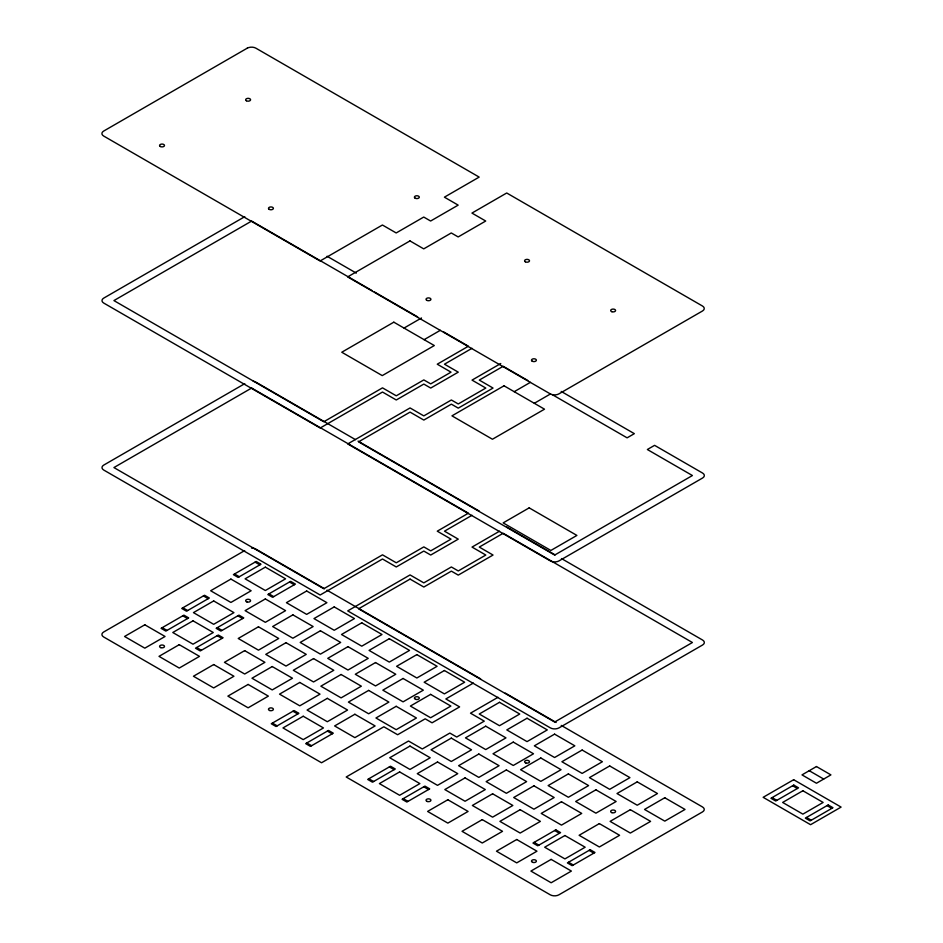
<?xml version="1.0" encoding="UTF-8"?>
<svg xmlns="http://www.w3.org/2000/svg" width="943" height="943" viewBox="0 0 943 943"><rect width="100%" height="100%" fill="white"/><g stroke="black" fill="none" stroke-linecap="round" stroke-linejoin="round"><path stroke-width="1.41" d="M273.729 596.613L272.574 597.284L267.8 594.526L290.644 581.336L295.418 584.094L273.729 596.613L268.955 593.854M244.767 216.678L103.789 298.082A6.13 3.536 0 0 0 103.789 303.092L320.172 428.016L382.504 392.04L396.272 399.985L423.82 384.084L430.715 388.056L458.263 372.155L444.483 364.198L472.007 348.309M244.767 383.66L103.789 465.064A6.13 3.536 0 0 0 103.789 470.074L320.172 594.998L382.504 559.01L396.272 566.967L423.82 551.066L430.715 555.038L458.263 539.137L444.483 531.18L472.007 515.291M404.017 328.07L421.497 317.98M424.114 339.669L440.346 330.298M500.768 363.515L472.03 380.112L485.81 388.056L458.263 403.958L451.367 399.985L423.82 415.887L410.052 407.942L347.719 443.929L550.335 560.896A6.13 3.536 0 0 0 559.01 560.896L702.535 478.042A6.13 3.536 0 0 0 702.535 473.032L654.583 445.344L647.358 449.516L692.41 475.531L554.673 555.062L358.564 441.831L410.052 412.115L423.82 420.071L451.367 404.158L458.263 408.142L493.036 388.056L479.292 380.088L503.197 366.285L527.809 380.5M514.218 391.687L530.438 382.316M244.685 550.594L103.706 631.987A6.13 3.536 0 0 0 103.706 636.996L321.539 762.769L383.86 726.782L397.64 734.738L425.187 718.825L432.071 722.81L459.618 706.896L445.85 698.952L473.374 683.062M534.316 403.286L550.535 393.926M259.844 564.881L260.999 564.22L256.225 561.462L233.381 574.652L238.155 577.411L259.844 564.881L255.07 562.134M187.657 610.534L186.502 611.205L181.728 608.447L204.572 595.257L209.346 598.015L187.657 610.534L182.883 607.787M187.527 618.561L188.683 617.901L183.92 615.142L161.064 628.333L165.838 631.091L187.527 618.561L182.753 615.814M222.077 630.407L220.921 631.079L216.147 628.321L238.992 615.131L243.766 617.889L222.077 630.407L217.303 627.649M221.947 638.435L223.102 637.763L218.328 635.016L195.484 648.206L200.258 650.953L221.947 638.435L217.173 635.676M499.554 531.192L472.03 547.081L485.81 555.038L458.263 570.939L451.367 566.967L423.82 582.868L410.052 574.924L347.719 610.899L550.335 727.878A6.13 3.536 0 0 0 559.01 727.878L702.535 645.024A6.13 3.536 0 0 0 702.535 640.014L561.462 558.562M297.729 713.992L298.884 713.321L294.11 710.562L271.266 723.752L276.04 726.511L297.729 713.992L292.955 711.234M332.136 733.866L333.303 733.194L328.529 730.436L305.673 743.626L310.447 746.385L332.136 733.866L327.374 731.108M498.022 697.29L470.498 713.179L484.278 721.136L456.73 737.037L449.846 733.065L422.299 748.966L408.519 741.021L346.199 776.997L550.252 894.813A6.13 3.536 0 0 0 558.928 894.813L702.452 811.947A6.13 3.536 0 0 0 702.452 806.937L561.25 725.415M394.139 769.653L395.294 768.993L390.532 766.235L367.676 779.425L372.45 782.183L394.139 769.653L389.365 766.907M428.558 789.527L429.713 788.855L424.939 786.108L402.095 799.299L406.869 802.045L428.558 789.527L423.784 786.768M327.08 256.26L356.289 273.116M561.215 391.439L634.344 433.662L627.107 437.835L552.244 394.61M372.002 290.55L251.651 221.063L113.914 300.581L323.791 421.757L382.504 387.856L396.272 395.812L423.82 379.911L430.715 383.884L451.025 372.155L437.257 364.198L468.412 346.211L443.493 331.818M374.536 292.012L417.608 316.872M355.499 439.65L255.989 382.198A6.13 3.536 0 0 0 253.243 381.278M358.057 441.124L479.268 511.106M506.815 527.007L555.109 554.885M809.235 770.714L823.699 779.059M792.615 785.743L797.389 788.501M827.035 805.617L831.809 808.375M772.081 797.601L776.855 800.359M806.501 817.475L811.275 820.221M324.463 588.715L255.907 549.132A6.13 3.536 0 0 0 251.569 548.095M326.997 590.177L480.624 678.866M505.283 693.105L556.158 722.479M289.489 581.996L294.263 584.754M234.536 573.981L239.31 576.739M203.417 595.929L208.191 598.687M237.836 615.803L242.61 618.549M554.649 830.524L559.423 833.282M589.069 850.386L593.842 853.144M162.22 627.661L166.994 630.419M196.639 647.535L201.413 650.293M534.127 842.37L538.889 845.128M568.535 862.244L573.309 865.002M272.421 723.092L277.195 725.851M306.829 742.966L311.603 745.713M368.831 778.753L373.605 781.511M403.25 798.627L408.024 801.385M247.231 48.187L103.706 131.053A6.13 3.536 0 0 0 103.706 136.063L320.09 260.987L382.422 225.012L396.19 232.956L423.737 217.055L430.621 221.027L458.168 205.126L444.401 197.17L479.174 177.095L255.907 48.187A6.13 3.536 0 0 0 247.231 48.187M409.969 240.913L347.637 276.9L550.252 393.868A6.13 3.536 0 0 0 558.928 393.868L702.452 311.013A6.13 3.536 0 0 0 702.452 306.004L506.721 192.997L471.948 213.083L485.716 221.027L458.168 236.941L451.284 232.956L423.737 248.869L409.969 240.913M251.651 388.044L113.914 467.563L323.791 588.738L382.504 554.838L396.272 562.794L423.82 546.893L430.715 550.865L451.025 539.137L437.257 531.18L468.412 513.192L251.651 388.044M393.82 322.176L341.767 352.234L382.257 375.609L434.31 345.551L393.82 322.176M504.022 385.805L451.956 415.851L492.446 439.238L544.512 409.179L504.022 385.805M144.821 624.796L124.57 636.478L144.821 648.171L165.06 636.478L144.821 624.796M230.905 579.073L210.654 590.754L230.905 602.447L251.156 590.754L230.905 579.073M265.337 567.144L245.097 578.825L265.337 590.518L285.588 578.825L265.337 567.144M213.684 600.939L193.445 612.62L213.684 624.313L233.935 612.632L213.684 600.939M193.02 620.824L172.781 632.505L193.02 644.199L213.271 632.505L193.02 620.824M179.253 644.67L159.002 656.363L179.253 668.057L199.492 656.363L179.253 644.67M265.337 598.946L245.097 610.64L265.337 622.321L285.588 610.64L265.337 598.946M306.664 590.99L286.413 602.683L306.664 614.376L326.903 602.683L306.664 590.99M258.453 626.789L238.214 638.47L258.453 650.163L278.704 638.47L258.453 626.789M292.884 614.86L272.645 626.541L292.884 638.234L313.135 626.541L292.884 614.86M213.684 664.556L193.445 676.249L213.684 687.93L233.935 676.249L213.684 664.556M244.673 650.635L224.434 662.328L244.685 674.021L264.924 662.328L244.673 650.635M334.211 606.903L313.96 618.584L334.211 630.278L354.45 618.584L334.211 606.903M286 642.69L265.761 654.371L286 666.064L306.251 654.371L286 642.69M529.176 507.864L503.149 522.894L550.865 550.453L576.904 535.424L529.176 507.864M320.431 630.761L300.192 642.442L320.431 654.136L340.682 642.442L320.431 630.761M410.052 579.096L358.564 608.813L554.673 722.032L692.41 642.513L503.197 533.266L479.292 547.07L493.036 555.038L458.263 575.112L451.367 571.14L423.82 587.041L410.052 579.096M272.221 666.548L251.981 678.229L272.232 689.922L292.471 678.229L272.221 666.548M248.127 684.441L227.876 696.123L248.115 707.816L268.366 696.123L248.127 684.441M361.758 622.804L341.507 634.498L361.758 646.179L381.998 634.498L361.758 622.804M313.548 658.591L293.308 670.284L313.548 681.966L333.798 670.284L313.548 658.591M347.979 646.662L327.74 658.355L347.979 670.037L368.23 658.355L347.979 646.662M299.768 682.449L279.529 694.142L299.78 705.824L320.019 694.142L299.768 682.449M389.306 638.706L369.055 650.399L389.306 662.092L409.545 650.399L389.306 638.706M341.095 674.493L320.856 686.186L341.095 697.879L361.346 686.186L341.095 674.493M375.526 662.564L355.287 674.257L375.526 685.938L395.777 674.257L375.526 662.564M327.327 698.35L307.076 710.044L327.327 721.725L347.566 710.044L327.327 698.35M303.222 716.244L282.971 727.937L303.222 739.618L323.461 727.937L303.222 716.244M416.853 654.619L396.602 666.3L416.853 677.993L437.104 666.3L416.853 654.619M368.642 690.406L348.403 702.087L368.642 713.78L388.893 702.087L368.642 690.406M403.074 678.477L382.834 690.158L403.074 701.851L423.324 690.158L403.074 678.477M354.874 714.264L334.624 725.945L354.874 737.638L375.114 725.945L354.874 714.264M444.401 670.52L424.161 682.213L444.401 693.895L464.651 682.213L444.401 670.52M396.19 706.307L375.951 717.988L396.19 729.682L416.441 718L396.19 706.307M430.621 694.378L410.382 706.059L430.621 717.753L450.872 706.059L430.621 694.378M409.969 746.066L389.718 757.759L409.969 769.441L430.208 757.759L409.969 746.066M499.495 702.323L479.256 714.016L499.495 725.709L519.746 714.016L499.495 702.323M451.284 738.11L431.045 749.803L451.284 761.496L471.535 749.803L451.284 738.11M399.632 771.916L379.392 783.598L399.632 795.291L419.883 783.598L399.632 771.916M485.716 726.181L465.477 737.874L485.728 749.567L505.967 737.874L485.716 726.181M437.517 761.968L417.266 773.661L437.517 785.354L457.756 773.661L437.517 761.968M527.043 718.236L506.804 729.917L527.043 741.611L547.294 729.917L527.043 718.236M478.832 754.023L458.593 765.704L478.832 777.397L499.083 765.704L478.832 754.023M513.263 742.094L493.024 753.775L513.275 765.468L533.514 753.775L513.263 742.094M465.064 777.881L444.813 789.562L465.064 801.255L485.303 789.562L465.064 777.881M554.59 734.137L534.351 745.83L554.59 757.512L574.841 745.83L554.59 734.137M447.842 799.747L427.603 811.428L447.842 823.121L468.093 811.44L447.842 799.747M506.379 769.924L486.14 781.617L506.379 793.299L526.63 781.617L506.379 769.924M540.822 757.995L520.571 769.688L540.822 781.37L561.061 769.688L540.822 757.995M492.611 793.782L472.36 805.463L492.611 817.157L512.851 805.475L492.611 793.782M582.137 750.039L561.898 761.732L582.137 773.413L602.388 761.732L582.137 750.039M533.927 785.825L513.687 797.519L533.927 809.2L554.178 797.519L533.927 785.825M482.274 819.62L462.035 831.313L482.274 843.007L502.525 831.313L482.274 819.62M568.37 773.897L548.119 785.59L568.37 797.271L588.609 785.59L568.37 773.897M520.159 809.683L499.908 821.377L520.159 833.058L540.398 821.377L520.159 809.683M609.685 765.952L589.446 777.633L609.685 789.326L629.936 777.633L609.685 765.952M561.474 801.739L541.235 813.42L561.486 825.113L581.725 813.42L561.474 801.739M595.917 789.81L575.666 801.491L595.917 813.184L616.156 801.491L595.917 789.81M516.717 839.506L496.466 851.199L516.717 862.88L536.956 851.199L516.717 839.506M637.232 781.853L616.993 793.534L637.232 805.228L657.483 793.534L637.232 781.853M555.816 829.852L532.96 843.042L537.734 845.8L560.59 832.61L555.816 829.852M564.916 835.533L544.677 847.215L564.916 858.908L585.167 847.215L564.916 835.533M599.359 823.604L579.108 835.286L599.359 846.979L619.598 835.286L599.359 823.604M630.348 809.683L610.109 821.377L630.348 833.058L650.599 821.377L630.348 809.683M551.148 859.391L530.909 871.073L551.148 882.766L571.387 871.073L551.148 859.391M664.78 797.754L644.54 809.448L664.78 821.129L685.031 809.448L664.78 797.754M590.224 849.726L567.38 862.916L572.153 865.674L594.998 852.484L590.224 849.726M793.664 779.708L763.146 797.318L810.579 824.701L841.097 807.09L793.664 779.708M816.461 766.541L801.998 774.887L816.461 783.244L830.924 774.887L816.461 766.541M793.77 785.083L770.926 798.273L775.7 801.02L798.544 787.829L793.77 785.083M802.882 790.753L782.643 802.446L802.882 814.127L823.133 802.446L802.882 790.753M828.19 804.945L805.346 818.135L810.12 820.893L832.964 807.703L828.19 804.945M415.12 198.171A2.452 1.414 0 0 0 419.222 197.535A2.452 1.414 0 0 0 416.217 195.802A2.452 1.414 0 0 0 415.12 198.171M269.203 209.358A2.452 1.414 0 0 0 273.305 208.721A2.452 1.414 0 0 0 270.299 206.988A2.452 1.414 0 0 0 269.203 209.358M246.382 100.76A2.452 1.414 0 0 0 250.496 100.123A2.452 1.414 0 0 0 247.49 98.39A2.452 1.414 0 0 0 246.382 100.76M160.298 146.483A2.452 1.414 0 0 0 164.4 145.847A2.452 1.414 0 0 0 161.394 144.114A2.452 1.414 0 0 0 160.298 146.483M611.901 311.72A2.452 1.414 0 0 0 615.579 310.495A2.452 1.414 0 0 0 611.901 309.269A2.452 1.414 0 0 0 611.901 311.72M525.31 261.789A2.452 1.414 0 0 0 529.412 261.164A2.452 1.414 0 0 0 526.406 259.419A2.452 1.414 0 0 0 525.31 261.789M426.743 300.31A2.452 1.414 0 0 0 430.845 299.674A2.452 1.414 0 0 0 427.839 297.941A2.452 1.414 0 0 0 426.743 300.31M532.194 361.193A2.452 1.414 0 0 0 536.296 360.568A2.452 1.414 0 0 0 533.302 358.823A2.452 1.414 0 0 0 532.194 361.193M611.901 812.666A2.452 1.414 0 0 0 615.579 811.428A2.452 1.414 0 0 0 611.901 810.202A2.452 1.414 0 0 0 611.901 812.666M525.817 762.958A2.452 1.414 0 0 0 529.495 761.732A2.452 1.414 0 0 0 525.817 760.506A2.452 1.414 0 0 0 525.817 762.958M427.25 801.479A2.452 1.414 0 0 0 430.927 800.253A2.452 1.414 0 0 0 427.25 799.027A2.452 1.414 0 0 0 427.25 801.479M532.701 862.362A2.452 1.414 0 0 0 536.39 861.136A2.452 1.414 0 0 0 532.701 859.91A2.452 1.414 0 0 0 532.701 862.362M415.627 699.341A2.452 1.414 0 0 0 419.305 698.115A2.452 1.414 0 0 0 415.627 696.889A2.452 1.414 0 0 0 415.627 699.341M269.71 710.527A2.452 1.414 0 0 0 273.387 709.289A2.452 1.414 0 0 0 269.71 708.063A2.452 1.414 0 0 0 269.71 710.527M246.901 601.929A2.452 1.414 0 0 0 250.579 600.703A2.452 1.414 0 0 0 246.901 599.465A2.452 1.414 0 0 0 246.901 601.929M160.805 647.652A2.452 1.414 0 0 0 164.495 646.426A2.452 1.414 0 0 0 160.805 645.201A2.452 1.414 0 0 0 160.805 647.652"/></g></svg>
